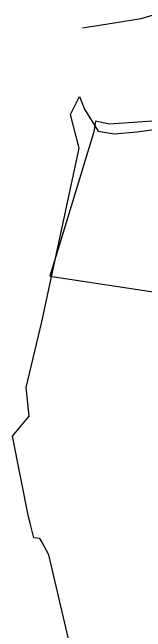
# Model space of a CAD drawing. Extents: x -12748497 to 5449789, y 79630 to 14464147.
# Drawn here: x 3132778 to 3133386, y 311959 to 314788 of the extents above; entities that cross this region are included whole.
import ezdxf

# ---------------------------------------------------------------- set-up
doc = ezdxf.new("R2010")
doc.units = 21
for name, color, linetype in [('ADJOINING_PARCELS', 241, 'Continuous'), ('CL_MAJOR', 2, 'Continuous'), ('PLSS_TWP', 7, 'Continuous')]:
    doc.layers.add(name, color=color, linetype=linetype)

msp = doc.modelspace()

# ---------------------------------------------------------------- linework, layer by layer
at = {"layer": 'ADJOINING_PARCELS'}
msp.add_lwpolyline([(3133510, 313520.5), (3133538.3, 313737.1), (3133672, 313901.8), (3133913.3, 314009.4), (3133913.3, 314126.4), (3133977.5, 314558), (3133909.8, 314573.6), (3133591.8, 314452.5), (3133571.2, 314340.4), (3133472.5, 314334.6), (3133415.8, 314290), (3133221.4, 314277), (3133157.4, 314290.7), (3133150, 314242.1), (3132949.5, 313582.6), (3133501.2, 313498.7), (3133510, 313520.5)], close=True, dxfattribs=at)
at = {"layer": 'CL_MAJOR'}
msp.add_lwpolyline([(3133097.9, 314717.6), (3133242.6, 314740.3), (3133365.1, 314760), (3133457.3, 314787.5)], dxfattribs=at)
at = {"layer": 'PLSS_TWP'}
msp.add_lwpolyline([(3133039, 311906.7), (3132944.6, 312309.6), (3132911.8, 312369.8), (3132903.6, 312384.9), (3132876.7, 312388.5), (3132858.8, 312454.3), (3132851.4, 312483), (3132778.4, 312852.7), (3132854.1, 312944.2), (3132841.5, 313074.3), (3132912.5, 313374.9), (3133083.3, 314167.2), (3133043.6, 314321.2), (3133084.5, 314402.6), (3133107.2, 314344.9), (3133169.5, 314244.5), (3133241.8, 314232.6), (3133346.3, 314241.8), (3133380, 314246.5), (3133442.4, 314255)], dxfattribs=at)
msp.add_lwpolyline([(3133039, 311906.7), (3132944.6, 312309.6), (3132911.8, 312369.8), (3132903.6, 312384.9), (3132876.7, 312388.5), (3132858.8, 312454.3), (3132851.4, 312483), (3132778.4, 312852.7), (3132854.1, 312944.2), (3132841.5, 313074.3), (3132912.5, 313374.9), (3133083.3, 314167.2), (3133043.6, 314321.2), (3133084.5, 314402.6), (3133107.2, 314344.9), (3133169.5, 314244.5), (3133241.8, 314232.6), (3133346.3, 314241.8), (3133380, 314246.5), (3133442.4, 314255)], dxfattribs=at)

doc.saveas('drawing.dxf')
